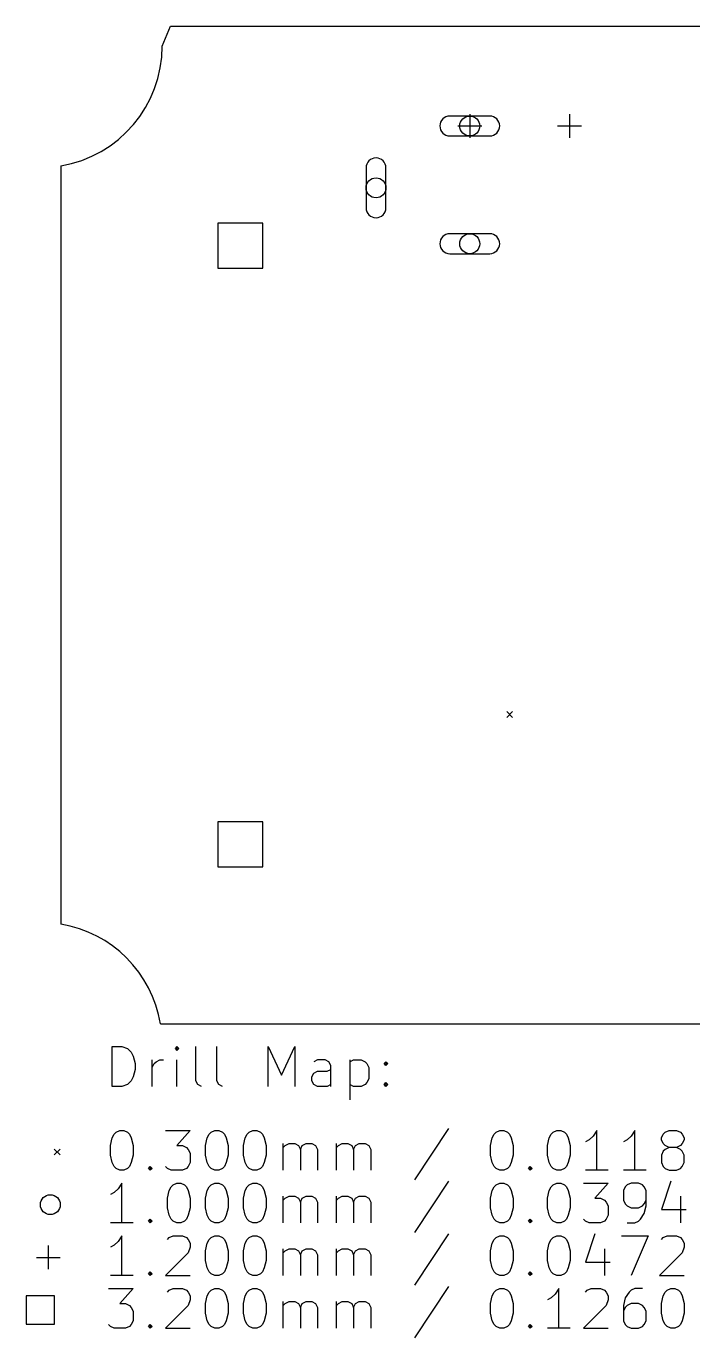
# Model space of a CAD drawing. Extents: x -25.7 to 40.5, y -65 to 1.
# Drawn here: x -25.7 to 7.7, y -64.7 to 1 of the extents above; entities that cross this region are included whole.
import ezdxf

# ---------------------------------------------------------------- set-up
doc = ezdxf.new("R2010")
doc.units = 0
doc.layers.add('BLACK', color=7, linetype='CONTINUOUS')

msp = doc.modelspace()

# ---------------------------------------------------------------- linework, layer by layer
at = {"layer": 'BLACK', "linetype": 'CONTINUOUS'}
for p, q in [((-18.917237, 0), (-18.5, 1)), ((-18.5, 1), (18.5, 1)), ((-2.5, -3.5), (-4.5, -3.5)), ((-3.5, -3.4), (-3.5, -4.6)), ((1.5, -3.4), (1.5, -4.6)), ((-4.5, -4.5), (-2.5, -4.5)), ((-4.1, -4), (-2.9, -4)), ((0.9, -4), (2.1, -4)), ((-24, -6), (-24.000004, -44)), ((-8.7, -6.1), (-8.7, -8.1)), ((-7.7, -8.1), (-7.7, -6.1)), ((-13.868618, -8.868618), (-16.131382, -8.868618)), ((-16.131382, -8.868618), (-16.131382, -11.131382)), ((-13.868618, -11.131382), (-13.868618, -8.868618)), ((-2.5, -9.4), (-4.5, -9.4)), ((-4.5, -10.4), (-2.5, -10.4)), ((-16.131382, -11.131382), (-13.868618, -11.131382)), ((-1.65, -33.35), (-1.35, -33.65)), ((-1.35, -33.35), (-1.65, -33.65)), ((-13.868618, -38.868618), (-16.131382, -38.868618)), ((-16.131382, -38.868618), (-16.131382, -41.131382)), ((-13.868618, -41.131382), (-13.868618, -38.868618)), ((-16.131382, -41.131382), (-13.868618, -41.131382)), ((-19, -49), (19, -49.000004)), ((-21.417235, -52.139842), (-21.417235, -50.139842)), ((-21.417235, -50.139842), (-20.941045, -50.139842)), ((-20.941045, -50.139842), (-20.65533, -50.23508)), ((-20.65533, -50.23508), (-20.464854, -50.425556)), ((-20.464854, -50.425556), (-20.369616, -50.616032)), ((-20.369616, -50.616032), (-20.274378, -50.996984)), ((-18.17914, -50.139842), (-18.274378, -50.23508)), ((-18.274378, -50.23508), (-18.17914, -50.330318)), ((-18.083902, -50.23508), (-18.17914, -50.139842)), ((-18.17914, -50.139842), (-18.17914, -50.330318)), ((-18.17914, -50.330318), (-18.083902, -50.23508)), ((-17.226759, -51.854127), (-17.226759, -50.139842)), ((-16.17914, -51.854127), (-16.17914, -50.139842)), ((-13.607711, -52.139842), (-13.607711, -50.139842)), ((-13.607711, -50.139842), (-12.941044, -51.568413)), ((-12.941044, -51.568413), (-12.274378, -50.139842)), ((-12.274378, -50.139842), (-12.274378, -52.139842)), ((-20.274378, -50.996984), (-20.274378, -51.282699)), ((-19.417235, -52.139842), (-19.417235, -50.806508)), ((-19.417235, -51.187461), (-19.321997, -50.996984)), ((-19.321997, -50.996984), (-19.226759, -50.901746)), ((-19.226759, -50.901746), (-19.036283, -50.806508)), ((-19.036283, -50.806508), (-18.845806, -50.806508)), ((-18.17914, -52.139842), (-18.17914, -50.806508)), ((-11.131521, -50.806508), (-11.321997, -50.901746)), ((-10.750568, -50.806508), (-11.131521, -50.806508)), ((-10.560092, -50.901746), (-10.750568, -50.806508)), ((-10.464854, -51.092223), (-10.560092, -50.901746)), ((-10.464854, -52.139842), (-10.464854, -51.092223)), ((-9.512473, -50.806508), (-9.512473, -52.806508)), ((-9.512473, -50.901746), (-9.321997, -50.806508)), ((-9.321997, -50.806508), (-8.941044, -50.806508)), ((-8.941044, -50.806508), (-8.750568, -50.901746)), ((-8.750568, -50.901746), (-8.65533, -50.996984)), ((-8.65533, -50.996984), (-8.560092, -51.187461)), ((-8.560092, -51.187461), (-8.560092, -51.758889)), ((-7.798187, -50.996984), (-7.702949, -50.901746)), ((-7.702949, -51.092223), (-7.798187, -50.996984)), ((-7.702949, -50.901746), (-7.607711, -50.996984)), ((-7.702949, -50.901746), (-7.702949, -51.092223)), ((-7.607711, -50.996984), (-7.702949, -51.092223)), ((-20.464854, -51.854127), (-20.65533, -52.044604)), ((-20.369616, -51.663651), (-20.464854, -51.854127)), ((-20.274378, -51.282699), (-20.369616, -51.663651)), ((-17.131521, -52.044604), (-17.226759, -51.854127)), ((-16.083902, -52.044604), (-16.17914, -51.854127)), ((-11.417235, -51.663651), (-11.321997, -51.473175)), ((-11.417235, -51.854127), (-11.417235, -51.663651)), ((-11.321997, -52.044604), (-11.417235, -51.854127)), ((-11.321997, -51.473175), (-11.131521, -51.377937)), ((-11.131521, -51.377937), (-10.65533, -51.377937)), ((-10.65533, -51.377937), (-10.464854, -51.282699)), ((-8.560092, -51.758889), (-8.65533, -51.949365)), ((-20.941045, -52.139842), (-21.417235, -52.139842)), ((-20.65533, -52.044604), (-20.941045, -52.139842)), ((-16.941045, -52.139842), (-17.131521, -52.044604)), ((-15.893426, -52.139842), (-16.083902, -52.044604)), ((-11.131521, -52.139842), (-11.321997, -52.044604)), ((-10.65533, -52.139842), (-11.131521, -52.139842)), ((-10.464854, -52.044604), (-10.65533, -52.139842)), ((-9.321997, -52.139842), (-9.512473, -52.044604)), ((-8.941044, -52.139842), (-9.321997, -52.139842)), ((-8.750568, -52.044604), (-8.941044, -52.139842)), ((-8.65533, -51.949365), (-8.750568, -52.044604)), ((-7.798187, -52.044604), (-7.702949, -51.949365)), ((-7.702949, -52.139842), (-7.798187, -52.044604)), ((-7.702949, -51.949365), (-7.607711, -52.044604)), ((-7.702949, -51.949365), (-7.702949, -52.139842)), ((-7.607711, -52.044604), (-7.702949, -52.139842)), ((-21.417235, -54.720794), (-21.321997, -54.530318)), ((-21.321997, -54.530318), (-21.226759, -54.43508)), ((-21.226759, -54.43508), (-21.036283, -54.339842)), ((-21.036283, -54.339842), (-20.845806, -54.339842)), ((-20.845806, -54.339842), (-20.65533, -54.43508)), ((-20.65533, -54.43508), (-20.560092, -54.530318)), ((-20.560092, -54.530318), (-20.464854, -54.720794)), ((-18.750568, -54.339842), (-17.512473, -54.339842)), ((-17.512473, -54.339842), (-18.17914, -55.101746)), ((-16.65533, -54.720794), (-16.560092, -54.530318)), ((-16.560092, -54.530318), (-16.464854, -54.43508)), ((-16.464854, -54.43508), (-16.274378, -54.339842)), ((-16.274378, -54.339842), (-16.083901, -54.339842)), ((-16.083901, -54.339842), (-15.893425, -54.43508)), ((-15.893425, -54.43508), (-15.798187, -54.530318)), ((-15.798187, -54.530318), (-15.702949, -54.720794)), ((-14.750568, -54.720794), (-14.65533, -54.530318)), ((-14.65533, -54.530318), (-14.560092, -54.43508)), ((-14.560092, -54.43508), (-14.369616, -54.339842)), ((-14.369616, -54.339842), (-14.179139, -54.339842)), ((-14.179139, -54.339842), (-13.988663, -54.43508)), ((-13.988663, -54.43508), (-13.893425, -54.530318)), ((-13.893425, -54.530318), (-13.798187, -54.720794)), ((-4.560091, -54.244604), (-6.274376, -56.816032)), ((-2.369614, -54.720794), (-2.274376, -54.530318)), ((-2.274376, -54.530318), (-2.179138, -54.43508)), ((-2.179138, -54.43508), (-1.988662, -54.339842)), ((-1.988662, -54.339842), (-1.798185, -54.339842)), ((-1.798185, -54.339842), (-1.607709, -54.43508)), ((-1.607709, -54.43508), (-1.512471, -54.530318)), ((-1.512471, -54.530318), (-1.417233, -54.720794)), ((0.487528, -54.720794), (0.582766, -54.530318)), ((0.582766, -54.530318), (0.678004, -54.43508)), ((0.678004, -54.43508), (0.86848, -54.339842)), ((0.86848, -54.339842), (1.058957, -54.339842)), ((1.058957, -54.339842), (1.249433, -54.43508)), ((1.249433, -54.43508), (1.344671, -54.530318)), ((1.344671, -54.530318), (1.439909, -54.720794)), ((2.86848, -54.339842), (2.678004, -54.625556)), ((2.86848, -56.339842), (2.86848, -54.339842)), ((4.773242, -54.339842), (4.582766, -54.625556)), ((4.773242, -56.339842), (4.773242, -54.339842)), ((6.106576, -54.720794), (6.201814, -54.530318)), ((6.201814, -54.530318), (6.297052, -54.43508)), ((6.297052, -54.43508), (6.487528, -54.339842)), ((6.487528, -54.339842), (6.868481, -54.339842)), ((6.868481, -54.339842), (7.058957, -54.43508)), ((7.058957, -54.43508), (7.154195, -54.530318)), ((7.154195, -54.530318), (7.249433, -54.720794)), ((-21.512473, -55.101746), (-21.417235, -54.720794)), ((-21.512473, -55.577937), (-21.512473, -55.101746)), ((-20.464854, -54.720794), (-20.369616, -55.101746)), ((-20.369616, -55.101746), (-20.369616, -55.577937)), ((-18.17914, -55.101746), (-17.893425, -55.101746)), ((-17.893425, -55.101746), (-17.702949, -55.196984)), ((-17.702949, -55.196984), (-17.607711, -55.292223)), ((-16.750568, -55.101746), (-16.65533, -54.720794)), ((-16.750568, -55.577937), (-16.750568, -55.101746)), ((-15.702949, -54.720794), (-15.607711, -55.101746)), ((-15.607711, -55.101746), (-15.607711, -55.577937)), ((-14.845806, -55.101746), (-14.750568, -54.720794)), ((-14.845806, -55.577937), (-14.845806, -55.101746)), ((-13.798187, -54.720794), (-13.702949, -55.101746)), ((-13.702949, -55.101746), (-13.702949, -55.577937)), ((-12.845806, -56.339842), (-12.845806, -55.006508)), ((-12.845806, -55.196984), (-12.750568, -55.101746)), ((-12.750568, -55.101746), (-12.560092, -55.006508)), ((-12.560092, -55.006508), (-12.274377, -55.006508)), ((-12.274377, -55.006508), (-12.083901, -55.101746)), ((-12.083901, -55.101746), (-11.988663, -55.292223)), ((-11.988663, -55.292223), (-11.893425, -55.101746)), ((-11.893425, -55.101746), (-11.702949, -55.006508)), ((-11.702949, -55.006508), (-11.417235, -55.006508)), ((-11.417235, -55.006508), (-11.226758, -55.101746)), ((-11.226758, -55.101746), (-11.13152, -55.292223)), ((-10.179139, -56.339842), (-10.179139, -55.006508)), ((-10.179139, -55.196984), (-10.083901, -55.101746)), ((-10.083901, -55.101746), (-9.893425, -55.006508)), ((-9.893425, -55.006508), (-9.60771, -55.006508)), ((-9.60771, -55.006508), (-9.417234, -55.101746)), ((-9.417234, -55.101746), (-9.321996, -55.292223)), ((-9.321996, -55.292223), (-9.226758, -55.101746)), ((-9.226758, -55.101746), (-9.036282, -55.006508)), ((-9.036282, -55.006508), (-8.750568, -55.006508)), ((-8.750568, -55.006508), (-8.560091, -55.101746)), ((-8.560091, -55.101746), (-8.464853, -55.292223)), ((-2.464852, -55.101746), (-2.369614, -54.720794)), ((-2.464852, -55.577937), (-2.464852, -55.101746)), ((-1.417233, -54.720794), (-1.321995, -55.101746)), ((-1.321995, -55.101746), (-1.321995, -55.577937)), ((0.39229, -55.101746), (0.487528, -54.720794)), ((0.39229, -55.577937), (0.39229, -55.101746)), ((1.439909, -54.720794), (1.535147, -55.101746)), ((1.535147, -55.101746), (1.535147, -55.577937)), ((2.487528, -54.816032), (2.297052, -54.91127)), ((2.678004, -54.625556), (2.487528, -54.816032)), ((4.39229, -54.816032), (4.201814, -54.91127)), ((4.582766, -54.625556), (4.39229, -54.816032)), ((6.106576, -54.816032), (6.106576, -54.720794)), ((6.201814, -55.006508), (6.106576, -54.816032)), ((6.297052, -55.101746), (6.201814, -55.006508)), ((6.487528, -55.196984), (6.297052, -55.101746)), ((6.487528, -55.196984), (6.297052, -55.292223)), ((6.868481, -55.196984), (6.487528, -55.196984)), ((7.058957, -55.101746), (6.868481, -55.196984)), ((7.058957, -55.292223), (6.868481, -55.196984)), ((7.154195, -55.006508), (7.058957, -55.101746)), ((7.249433, -54.816032), (7.154195, -55.006508)), ((7.249433, -54.720794), (7.249433, -54.816032)), ((-24.325004, -55.275004), (-24.025004, -55.575004)), ((-24.025004, -55.275004), (-24.325004, -55.575004)), ((-21.417235, -55.958889), (-21.512473, -55.577937)), ((-20.369616, -55.577937), (-20.464854, -55.958889)), ((-17.607711, -55.292223), (-17.512473, -55.482699)), ((-17.512473, -55.482699), (-17.512473, -55.958889)), ((-16.65533, -55.958889), (-16.750568, -55.577937)), ((-15.607711, -55.577937), (-15.702949, -55.958889)), ((-14.750568, -55.958889), (-14.845806, -55.577937)), ((-13.702949, -55.577937), (-13.798187, -55.958889)), ((-11.988663, -55.292223), (-11.988663, -56.339842)), ((-11.13152, -55.292223), (-11.13152, -56.339842)), ((-9.321996, -55.292223), (-9.321996, -56.339842)), ((-8.464853, -55.292223), (-8.464853, -56.339842)), ((-2.369614, -55.958889), (-2.464852, -55.577937)), ((-1.321995, -55.577937), (-1.417233, -55.958889)), ((0.487528, -55.958889), (0.39229, -55.577937)), ((1.535147, -55.577937), (1.439909, -55.958889)), ((6.201814, -55.387461), (6.106576, -55.577937)), ((6.106576, -55.577937), (6.106576, -55.958889)), ((6.297052, -55.292223), (6.201814, -55.387461)), ((7.154195, -55.387461), (7.058957, -55.292223)), ((7.249433, -55.577937), (7.154195, -55.387461)), ((7.249433, -55.958889), (7.249433, -55.577937)), ((-21.321997, -56.149365), (-21.417235, -55.958889)), ((-21.226759, -56.244604), (-21.321997, -56.149365)), ((-21.036283, -56.339842), (-21.226759, -56.244604)), ((-20.845806, -56.339842), (-21.036283, -56.339842)), ((-20.65533, -56.244604), (-20.845806, -56.339842)), ((-20.560092, -56.149365), (-20.65533, -56.244604)), ((-20.464854, -55.958889), (-20.560092, -56.149365)), ((-19.607711, -56.244604), (-19.512473, -56.149365)), ((-19.512473, -56.339842), (-19.607711, -56.244604)), ((-19.512473, -56.149365), (-19.417235, -56.244604)), ((-19.512473, -56.149365), (-19.512473, -56.339842)), ((-19.417235, -56.244604), (-19.512473, -56.339842)), ((-18.65533, -56.244604), (-18.750568, -56.149365)), ((-18.464854, -56.339842), (-18.65533, -56.244604)), ((-17.893425, -56.339842), (-18.464854, -56.339842)), ((-17.702949, -56.244604), (-17.893425, -56.339842)), ((-17.607711, -56.149365), (-17.702949, -56.244604)), ((-17.512473, -55.958889), (-17.607711, -56.149365)), ((-16.560092, -56.149365), (-16.65533, -55.958889)), ((-16.464854, -56.244604), (-16.560092, -56.149365)), ((-16.274378, -56.339842), (-16.464854, -56.244604)), ((-16.083901, -56.339842), (-16.274378, -56.339842)), ((-15.893425, -56.244604), (-16.083901, -56.339842)), ((-15.798187, -56.149365), (-15.893425, -56.244604)), ((-15.702949, -55.958889), (-15.798187, -56.149365)), ((-14.65533, -56.149365), (-14.750568, -55.958889)), ((-14.560092, -56.244604), (-14.65533, -56.149365)), ((-14.369616, -56.339842), (-14.560092, -56.244604)), ((-14.179139, -56.339842), (-14.369616, -56.339842)), ((-13.988663, -56.244604), (-14.179139, -56.339842)), ((-13.893425, -56.149365), (-13.988663, -56.244604)), ((-13.798187, -55.958889), (-13.893425, -56.149365)), ((-2.274376, -56.149365), (-2.369614, -55.958889)), ((-2.179138, -56.244604), (-2.274376, -56.149365)), ((-1.988662, -56.339842), (-2.179138, -56.244604)), ((-1.798185, -56.339842), (-1.988662, -56.339842)), ((-1.607709, -56.244604), (-1.798185, -56.339842)), ((-1.512471, -56.149365), (-1.607709, -56.244604)), ((-1.417233, -55.958889), (-1.512471, -56.149365)), ((-0.56009, -56.244604), (-0.464852, -56.149365)), ((-0.464852, -56.339842), (-0.56009, -56.244604)), ((-0.464852, -56.149365), (-0.369614, -56.244604)), ((-0.464852, -56.149365), (-0.464852, -56.339842)), ((-0.369614, -56.244604), (-0.464852, -56.339842)), ((0.582766, -56.149365), (0.487528, -55.958889)), ((0.678004, -56.244604), (0.582766, -56.149365)), ((0.86848, -56.339842), (0.678004, -56.244604)), ((1.058957, -56.339842), (0.86848, -56.339842)), ((1.249433, -56.244604), (1.058957, -56.339842)), ((1.344671, -56.149365), (1.249433, -56.244604)), ((1.439909, -55.958889), (1.344671, -56.149365)), ((3.439909, -56.339842), (2.297052, -56.339842)), ((5.344671, -56.339842), (4.201814, -56.339842)), ((6.106576, -55.958889), (6.201814, -56.149365)), ((6.201814, -56.149365), (6.297052, -56.244604)), ((6.297052, -56.244604), (6.487528, -56.339842)), ((6.487528, -56.339842), (6.868481, -56.339842)), ((6.868481, -56.339842), (7.058957, -56.244604)), ((7.058957, -56.244604), (7.154195, -56.149365)), ((7.154195, -56.149365), (7.249433, -55.958889)), ((-20.941045, -56.979842), (-21.131521, -57.265556)), ((-20.941045, -58.979842), (-20.941045, -56.979842)), ((-18.560092, -57.360794), (-18.464854, -57.170318)), ((-18.464854, -57.170318), (-18.369616, -57.07508)), ((-18.369616, -57.07508), (-18.17914, -56.979842)), ((-18.17914, -56.979842), (-17.988663, -56.979842)), ((-17.988663, -56.979842), (-17.798187, -57.07508)), ((-17.798187, -57.07508), (-17.702949, -57.170318)), ((-17.702949, -57.170318), (-17.607711, -57.360794)), ((-16.65533, -57.360794), (-16.560092, -57.170318)), ((-16.560092, -57.170318), (-16.464854, -57.07508)), ((-16.464854, -57.07508), (-16.274378, -56.979842)), ((-16.274378, -56.979842), (-16.083901, -56.979842)), ((-16.083901, -56.979842), (-15.893425, -57.07508)), ((-15.893425, -57.07508), (-15.798187, -57.170318)), ((-15.798187, -57.170318), (-15.702949, -57.360794)), ((-14.750568, -57.360794), (-14.65533, -57.170318)), ((-14.65533, -57.170318), (-14.560092, -57.07508)), ((-14.560092, -57.07508), (-14.369616, -56.979842)), ((-14.369616, -56.979842), (-14.179139, -56.979842)), ((-14.179139, -56.979842), (-13.988663, -57.07508)), ((-13.988663, -57.07508), (-13.893425, -57.170318)), ((-13.893425, -57.170318), (-13.798187, -57.360794)), ((-4.560091, -56.884604), (-6.274376, -59.456032)), ((-2.369614, -57.360794), (-2.274376, -57.170318)), ((-2.274376, -57.170318), (-2.179138, -57.07508)), ((-2.179138, -57.07508), (-1.988662, -56.979842)), ((-1.988662, -56.979842), (-1.798185, -56.979842)), ((-1.798185, -56.979842), (-1.607709, -57.07508)), ((-1.607709, -57.07508), (-1.512471, -57.170318)), ((-1.512471, -57.170318), (-1.417233, -57.360794)), ((0.487528, -57.360794), (0.582766, -57.170318)), ((0.582766, -57.170318), (0.678004, -57.07508)), ((0.678004, -57.07508), (0.86848, -56.979842)), ((0.86848, -56.979842), (1.058957, -56.979842)), ((1.058957, -56.979842), (1.249433, -57.07508)), ((1.249433, -57.07508), (1.344671, -57.170318)), ((1.344671, -57.170318), (1.439909, -57.360794)), ((2.201814, -56.979842), (3.439909, -56.979842)), ((3.439909, -56.979842), (2.773242, -57.741746)), ((4.297052, -57.170318), (4.201814, -57.360794)), ((4.39229, -57.07508), (4.297052, -57.170318)), ((4.582766, -56.979842), (4.39229, -57.07508)), ((4.963719, -56.979842), (4.582766, -56.979842)), ((5.154195, -57.07508), (4.963719, -56.979842)), ((5.249433, -57.170318), (5.154195, -57.07508)), ((5.344671, -57.360794), (5.249433, -57.170318)), ((6.582766, -56.884604), (6.106576, -58.313175)), ((-21.321997, -57.456032), (-21.512473, -57.55127)), ((-21.131521, -57.265556), (-21.321997, -57.456032)), ((-18.65533, -57.741746), (-18.560092, -57.360794)), ((-18.65533, -58.217937), (-18.65533, -57.741746)), ((-17.607711, -57.360794), (-17.512473, -57.741746)), ((-17.512473, -57.741746), (-17.512473, -58.217937)), ((-16.750568, -57.741746), (-16.65533, -57.360794)), ((-16.750568, -58.217937), (-16.750568, -57.741746)), ((-15.702949, -57.360794), (-15.607711, -57.741746)), ((-15.607711, -57.741746), (-15.607711, -58.217937)), ((-14.845806, -57.741746), (-14.750568, -57.360794)), ((-14.845806, -58.217937), (-14.845806, -57.741746)), ((-13.798187, -57.360794), (-13.702949, -57.741746)), ((-13.702949, -57.741746), (-13.702949, -58.217937)), ((-12.845806, -58.979842), (-12.845806, -57.646508)), ((-12.845806, -57.836984), (-12.750568, -57.741746)), ((-12.750568, -57.741746), (-12.560092, -57.646508)), ((-12.560092, -57.646508), (-12.274377, -57.646508)), ((-12.274377, -57.646508), (-12.083901, -57.741746)), ((-12.083901, -57.741746), (-11.988663, -57.932223)), ((-11.988663, -57.932223), (-11.893425, -57.741746)), ((-11.893425, -57.741746), (-11.702949, -57.646508)), ((-11.702949, -57.646508), (-11.417235, -57.646508)), ((-11.417235, -57.646508), (-11.226758, -57.741746)), ((-11.226758, -57.741746), (-11.13152, -57.932223)), ((-10.179139, -58.979842), (-10.179139, -57.646508)), ((-10.179139, -57.836984), (-10.083901, -57.741746)), ((-10.083901, -57.741746), (-9.893425, -57.646508)), ((-9.893425, -57.646508), (-9.60771, -57.646508)), ((-9.60771, -57.646508), (-9.417234, -57.741746)), ((-9.417234, -57.741746), (-9.321996, -57.932223)), ((-9.321996, -57.932223), (-9.226758, -57.741746)), ((-9.226758, -57.741746), (-9.036282, -57.646508)), ((-9.036282, -57.646508), (-8.750568, -57.646508)), ((-8.750568, -57.646508), (-8.560091, -57.741746)), ((-8.560091, -57.741746), (-8.464853, -57.932223)), ((-2.464852, -57.741746), (-2.369614, -57.360794)), ((-2.464852, -58.217937), (-2.464852, -57.741746)), ((-1.417233, -57.360794), (-1.321995, -57.741746)), ((-1.321995, -57.741746), (-1.321995, -58.217937)), ((0.39229, -57.741746), (0.487528, -57.360794)), ((0.39229, -58.217937), (0.39229, -57.741746)), ((1.439909, -57.360794), (1.535147, -57.741746)), ((1.535147, -57.741746), (1.535147, -58.217937)), ((2.773242, -57.741746), (3.058957, -57.741746)), ((3.058957, -57.741746), (3.249433, -57.836984)), ((3.249433, -57.836984), (3.344671, -57.932223)), ((4.201814, -57.360794), (4.201814, -57.836984)), ((4.201814, -57.836984), (4.297052, -58.027461)), ((5.249433, -58.027461), (5.344671, -57.836984)), ((5.344671, -58.122699), (5.344671, -57.360794)), ((7.058957, -57.646508), (7.058957, -58.979842)), ((-18.560092, -58.598889), (-18.65533, -58.217937)), ((-17.512473, -58.217937), (-17.607711, -58.598889)), ((-16.65533, -58.598889), (-16.750568, -58.217937)), ((-15.607711, -58.217937), (-15.702949, -58.598889)), ((-14.750568, -58.598889), (-14.845806, -58.217937)), ((-13.702949, -58.217937), (-13.798187, -58.598889)), ((-11.988663, -57.932223), (-11.988663, -58.979842)), ((-11.13152, -57.932223), (-11.13152, -58.979842)), ((-9.321996, -57.932223), (-9.321996, -58.979842)), ((-8.464853, -57.932223), (-8.464853, -58.979842)), ((-2.369614, -58.598889), (-2.464852, -58.217937)), ((-1.321995, -58.217937), (-1.417233, -58.598889)), ((0.487528, -58.598889), (0.39229, -58.217937)), ((1.535147, -58.217937), (1.439909, -58.598889)), ((3.344671, -57.932223), (3.439909, -58.122699)), ((3.439909, -58.122699), (3.439909, -58.598889)), ((4.297052, -58.027461), (4.39229, -58.122699)), ((4.39229, -58.122699), (4.582766, -58.217937)), ((4.582766, -58.217937), (4.963719, -58.217937)), ((4.963719, -58.217937), (5.154195, -58.122699)), ((5.058957, -58.789365), (5.249433, -58.503651)), ((5.154195, -58.122699), (5.249433, -58.027461)), ((5.249433, -58.503651), (5.344671, -58.122699)), ((6.106576, -58.313175), (7.344671, -58.313175)), ((-20.369616, -58.979842), (-21.512473, -58.979842)), ((-19.607711, -58.884604), (-19.512473, -58.789365)), ((-19.512473, -58.979842), (-19.607711, -58.884604)), ((-19.512473, -58.789365), (-19.417235, -58.884604)), ((-19.512473, -58.789365), (-19.512473, -58.979842)), ((-19.417235, -58.884604), (-19.512473, -58.979842)), ((-18.464854, -58.789365), (-18.560092, -58.598889)), ((-18.369616, -58.884604), (-18.464854, -58.789365)), ((-18.17914, -58.979842), (-18.369616, -58.884604)), ((-17.988663, -58.979842), (-18.17914, -58.979842)), ((-17.798187, -58.884604), (-17.988663, -58.979842)), ((-17.702949, -58.789365), (-17.798187, -58.884604)), ((-17.607711, -58.598889), (-17.702949, -58.789365)), ((-16.560092, -58.789365), (-16.65533, -58.598889)), ((-16.464854, -58.884604), (-16.560092, -58.789365)), ((-16.274378, -58.979842), (-16.464854, -58.884604)), ((-16.083901, -58.979842), (-16.274378, -58.979842)), ((-15.893425, -58.884604), (-16.083901, -58.979842)), ((-15.798187, -58.789365), (-15.893425, -58.884604)), ((-15.702949, -58.598889), (-15.798187, -58.789365)), ((-14.65533, -58.789365), (-14.750568, -58.598889)), ((-14.560092, -58.884604), (-14.65533, -58.789365)), ((-14.369616, -58.979842), (-14.560092, -58.884604)), ((-14.179139, -58.979842), (-14.369616, -58.979842)), ((-13.988663, -58.884604), (-14.179139, -58.979842)), ((-13.893425, -58.789365), (-13.988663, -58.884604)), ((-13.798187, -58.598889), (-13.893425, -58.789365)), ((-2.274376, -58.789365), (-2.369614, -58.598889)), ((-2.179138, -58.884604), (-2.274376, -58.789365)), ((-1.988662, -58.979842), (-2.179138, -58.884604)), ((-1.798185, -58.979842), (-1.988662, -58.979842)), ((-1.607709, -58.884604), (-1.798185, -58.979842)), ((-1.512471, -58.789365), (-1.607709, -58.884604)), ((-1.417233, -58.598889), (-1.512471, -58.789365)), ((-0.56009, -58.884604), (-0.464852, -58.789365)), ((-0.464852, -58.979842), (-0.56009, -58.884604)), ((-0.464852, -58.789365), (-0.369614, -58.884604)), ((-0.464852, -58.789365), (-0.464852, -58.979842)), ((-0.369614, -58.884604), (-0.464852, -58.979842)), ((0.582766, -58.789365), (0.487528, -58.598889)), ((0.678004, -58.884604), (0.582766, -58.789365)), ((0.86848, -58.979842), (0.678004, -58.884604)), ((1.058957, -58.979842), (0.86848, -58.979842)), ((1.249433, -58.884604), (1.058957, -58.979842)), ((1.344671, -58.789365), (1.249433, -58.884604)), ((1.439909, -58.598889), (1.344671, -58.789365)), ((2.297052, -58.884604), (2.201814, -58.789365)), ((2.487528, -58.979842), (2.297052, -58.884604)), ((3.058957, -58.979842), (2.487528, -58.979842)), ((3.249433, -58.884604), (3.058957, -58.979842)), ((3.344671, -58.789365), (3.249433, -58.884604)), ((3.439909, -58.598889), (3.344671, -58.789365)), ((4.39229, -58.979842), (4.773242, -58.979842)), ((4.773242, -58.979842), (4.963719, -58.884604)), ((4.963719, -58.884604), (5.058957, -58.789365)), ((-20.941045, -59.619842), (-21.131521, -59.905556)), ((-20.941045, -61.619842), (-20.941045, -59.619842)), ((-18.65533, -59.810318), (-18.560092, -59.71508)), ((-18.560092, -59.71508), (-18.369616, -59.619842)), ((-18.369616, -59.619842), (-17.893425, -59.619842)), ((-17.893425, -59.619842), (-17.702949, -59.71508)), ((-17.702949, -59.71508), (-17.607711, -59.810318)), ((-17.607711, -59.810318), (-17.512473, -60.000794)), ((-16.65533, -60.000794), (-16.560092, -59.810318)), ((-16.560092, -59.810318), (-16.464854, -59.71508)), ((-16.464854, -59.71508), (-16.274378, -59.619842)), ((-16.274378, -59.619842), (-16.083901, -59.619842)), ((-16.083901, -59.619842), (-15.893425, -59.71508)), ((-15.893425, -59.71508), (-15.798187, -59.810318)), ((-15.798187, -59.810318), (-15.702949, -60.000794)), ((-14.750568, -60.000794), (-14.65533, -59.810318)), ((-14.65533, -59.810318), (-14.560092, -59.71508)), ((-14.560092, -59.71508), (-14.369616, -59.619842)), ((-14.369616, -59.619842), (-14.179139, -59.619842)), ((-14.179139, -59.619842), (-13.988663, -59.71508)), ((-13.988663, -59.71508), (-13.893425, -59.810318)), ((-13.893425, -59.810318), (-13.798187, -60.000794)), ((-4.560091, -59.524604), (-6.274376, -62.096032)), ((-2.369614, -60.000794), (-2.274376, -59.810318)), ((-2.274376, -59.810318), (-2.179138, -59.71508)), ((-2.179138, -59.71508), (-1.988662, -59.619842)), ((-1.988662, -59.619842), (-1.798185, -59.619842)), ((-1.798185, -59.619842), (-1.607709, -59.71508)), ((-1.607709, -59.71508), (-1.512471, -59.810318)), ((-1.512471, -59.810318), (-1.417233, -60.000794)), ((0.487528, -60.000794), (0.582766, -59.810318)), ((0.582766, -59.810318), (0.678004, -59.71508)), ((0.678004, -59.71508), (0.86848, -59.619842)), ((0.86848, -59.619842), (1.058957, -59.619842)), ((1.058957, -59.619842), (1.249433, -59.71508)), ((1.249433, -59.71508), (1.344671, -59.810318)), ((1.344671, -59.810318), (1.439909, -60.000794)), ((2.773242, -59.524604), (2.297052, -60.953175)), ((4.106576, -59.619842), (5.439909, -59.619842)), ((5.439909, -59.619842), (4.582766, -61.619842)), ((6.106576, -59.810318), (6.201814, -59.71508)), ((6.201814, -59.71508), (6.39229, -59.619842)), ((6.39229, -59.619842), (6.868481, -59.619842)), ((6.868481, -59.619842), (7.058957, -59.71508)), ((7.058957, -59.71508), (7.154195, -59.810318)), ((7.154195, -59.810318), (7.249433, -60.000794)), ((-24.625004, -60.105004), (-24.625004, -61.305004)), ((-21.321997, -60.096032), (-21.512473, -60.19127)), ((-21.131521, -59.905556), (-21.321997, -60.096032)), ((-17.607711, -60.476984), (-18.750568, -61.619842)), ((-17.512473, -60.19127), (-17.607711, -60.476984)), ((-17.512473, -60.000794), (-17.512473, -60.19127)), ((-16.750568, -60.381746), (-16.65533, -60.000794)), ((-16.750568, -60.857937), (-16.750568, -60.381746)), ((-15.702949, -60.000794), (-15.607711, -60.381746)), ((-15.607711, -60.381746), (-15.607711, -60.857937)), ((-14.845806, -60.381746), (-14.750568, -60.000794)), ((-14.845806, -60.857937), (-14.845806, -60.381746)), ((-13.798187, -60.000794), (-13.702949, -60.381746)), ((-13.702949, -60.381746), (-13.702949, -60.857937)), ((-12.845806, -61.619842), (-12.845806, -60.286508)), ((-12.845806, -60.476984), (-12.750568, -60.381746)), ((-12.750568, -60.381746), (-12.560092, -60.286508)), ((-12.560092, -60.286508), (-12.274377, -60.286508)), ((-12.274377, -60.286508), (-12.083901, -60.381746)), ((-12.083901, -60.381746), (-11.988663, -60.572223)), ((-11.988663, -60.572223), (-11.893425, -60.381746)), ((-11.893425, -60.381746), (-11.702949, -60.286508)), ((-11.702949, -60.286508), (-11.417235, -60.286508)), ((-11.417235, -60.286508), (-11.226758, -60.381746)), ((-11.226758, -60.381746), (-11.13152, -60.572223)), ((-10.179139, -61.619842), (-10.179139, -60.286508)), ((-10.179139, -60.476984), (-10.083901, -60.381746)), ((-10.083901, -60.381746), (-9.893425, -60.286508)), ((-9.893425, -60.286508), (-9.60771, -60.286508)), ((-9.60771, -60.286508), (-9.417234, -60.381746)), ((-9.417234, -60.381746), (-9.321996, -60.572223)), ((-9.321996, -60.572223), (-9.226758, -60.381746)), ((-9.226758, -60.381746), (-9.036282, -60.286508)), ((-9.036282, -60.286508), (-8.750568, -60.286508)), ((-8.750568, -60.286508), (-8.560091, -60.381746)), ((-8.560091, -60.381746), (-8.464853, -60.572223)), ((-2.464852, -60.381746), (-2.369614, -60.000794)), ((-2.464852, -60.857937), (-2.464852, -60.381746)), ((-1.417233, -60.000794), (-1.321995, -60.381746)), ((-1.321995, -60.381746), (-1.321995, -60.857937)), ((0.39229, -60.381746), (0.487528, -60.000794)), ((0.39229, -60.857937), (0.39229, -60.381746)), ((1.439909, -60.000794), (1.535147, -60.381746)), ((1.535147, -60.381746), (1.535147, -60.857937)), ((3.249433, -60.286508), (3.249433, -61.619842)), ((7.154195, -60.476984), (6.011338, -61.619842)), ((7.249433, -60.19127), (7.154195, -60.476984)), ((7.249433, -60.000794), (7.249433, -60.19127)), ((-25.225004, -60.705004), (-24.025004, -60.705004)), ((-16.65533, -61.238889), (-16.750568, -60.857937)), ((-15.607711, -60.857937), (-15.702949, -61.238889)), ((-14.750568, -61.238889), (-14.845806, -60.857937)), ((-13.702949, -60.857937), (-13.798187, -61.238889)), ((-11.988663, -60.572223), (-11.988663, -61.619842)), ((-11.13152, -60.572223), (-11.13152, -61.619842)), ((-9.321996, -60.572223), (-9.321996, -61.619842)), ((-8.464853, -60.572223), (-8.464853, -61.619842)), ((-2.369614, -61.238889), (-2.464852, -60.857937)), ((-1.321995, -60.857937), (-1.417233, -61.238889)), ((0.487528, -61.238889), (0.39229, -60.857937)), ((1.535147, -60.857937), (1.439909, -61.238889)), ((2.297052, -60.953175), (3.535147, -60.953175)), ((-20.369616, -61.619842), (-21.512473, -61.619842)), ((-19.607711, -61.524604), (-19.512473, -61.429365)), ((-19.512473, -61.619842), (-19.607711, -61.524604)), ((-19.512473, -61.429365), (-19.417235, -61.524604)), ((-19.512473, -61.429365), (-19.512473, -61.619842)), ((-19.417235, -61.524604), (-19.512473, -61.619842)), ((-18.750568, -61.619842), (-17.512473, -61.619842)), ((-16.560092, -61.429365), (-16.65533, -61.238889)), ((-16.464854, -61.524604), (-16.560092, -61.429365)), ((-16.274378, -61.619842), (-16.464854, -61.524604)), ((-16.083901, -61.619842), (-16.274378, -61.619842)), ((-15.893425, -61.524604), (-16.083901, -61.619842)), ((-15.798187, -61.429365), (-15.893425, -61.524604)), ((-15.702949, -61.238889), (-15.798187, -61.429365)), ((-14.65533, -61.429365), (-14.750568, -61.238889)), ((-14.560092, -61.524604), (-14.65533, -61.429365)), ((-14.369616, -61.619842), (-14.560092, -61.524604)), ((-14.179139, -61.619842), (-14.369616, -61.619842)), ((-13.988663, -61.524604), (-14.179139, -61.619842)), ((-13.893425, -61.429365), (-13.988663, -61.524604)), ((-13.798187, -61.238889), (-13.893425, -61.429365)), ((-2.274376, -61.429365), (-2.369614, -61.238889)), ((-2.179138, -61.524604), (-2.274376, -61.429365)), ((-1.988662, -61.619842), (-2.179138, -61.524604)), ((-1.798185, -61.619842), (-1.988662, -61.619842)), ((-1.607709, -61.524604), (-1.798185, -61.619842)), ((-1.512471, -61.429365), (-1.607709, -61.524604)), ((-1.417233, -61.238889), (-1.512471, -61.429365)), ((-0.56009, -61.524604), (-0.464852, -61.429365)), ((-0.464852, -61.619842), (-0.56009, -61.524604)), ((-0.464852, -61.429365), (-0.369614, -61.524604)), ((-0.464852, -61.429365), (-0.464852, -61.619842)), ((-0.369614, -61.524604), (-0.464852, -61.619842)), ((0.582766, -61.429365), (0.487528, -61.238889)), ((0.678004, -61.524604), (0.582766, -61.429365)), ((0.86848, -61.619842), (0.678004, -61.524604)), ((1.058957, -61.619842), (0.86848, -61.619842)), ((1.249433, -61.524604), (1.058957, -61.619842)), ((1.344671, -61.429365), (1.249433, -61.524604)), ((1.439909, -61.238889), (1.344671, -61.429365)), ((6.011338, -61.619842), (7.249433, -61.619842)), ((-21.607711, -62.259842), (-20.369616, -62.259842)), ((-20.369616, -62.259842), (-21.036283, -63.021746)), ((-18.65533, -62.450318), (-18.560092, -62.35508)), ((-18.560092, -62.35508), (-18.369616, -62.259842)), ((-18.369616, -62.259842), (-17.893425, -62.259842)), ((-17.893425, -62.259842), (-17.702949, -62.35508)), ((-17.702949, -62.35508), (-17.607711, -62.450318)), ((-16.560092, -62.450318), (-16.464854, -62.35508)), ((-16.464854, -62.35508), (-16.274378, -62.259842)), ((-16.274378, -62.259842), (-16.083901, -62.259842)), ((-16.083901, -62.259842), (-15.893425, -62.35508)), ((-15.893425, -62.35508), (-15.798187, -62.450318)), ((-14.65533, -62.450318), (-14.560092, -62.35508)), ((-14.560092, -62.35508), (-14.369616, -62.259842)), ((-14.369616, -62.259842), (-14.179139, -62.259842)), ((-14.179139, -62.259842), (-13.988663, -62.35508)), ((-13.988663, -62.35508), (-13.893425, -62.450318)), ((-4.560091, -62.164604), (-6.274376, -64.736032)), ((-2.274376, -62.450318), (-2.179138, -62.35508)), ((-2.179138, -62.35508), (-1.988662, -62.259842)), ((-1.988662, -62.259842), (-1.798185, -62.259842)), ((-1.798185, -62.259842), (-1.607709, -62.35508)), ((-1.607709, -62.35508), (-1.512471, -62.450318)), ((0.963718, -62.259842), (0.773242, -62.545556)), ((0.963718, -64.259842), (0.963718, -62.259842)), ((2.297052, -62.450318), (2.39229, -62.35508)), ((2.39229, -62.35508), (2.582766, -62.259842)), ((2.582766, -62.259842), (3.058957, -62.259842)), ((3.058957, -62.259842), (3.249433, -62.35508)), ((3.249433, -62.35508), (3.344671, -62.450318)), ((4.582766, -62.35508), (4.487528, -62.450318)), ((4.773242, -62.259842), (4.582766, -62.35508)), ((5.154195, -62.259842), (4.773242, -62.259842)), ((6.297052, -62.450318), (6.39229, -62.35508)), ((6.39229, -62.35508), (6.582766, -62.259842)), ((6.582766, -62.259842), (6.773243, -62.259842)), ((6.773243, -62.259842), (6.963719, -62.35508)), ((6.963719, -62.35508), (7.058957, -62.450318)), ((-24.31789, -62.63789), (-25.732118, -62.63789)), ((-25.732118, -62.63789), (-25.732118, -64.052118)), ((-24.31789, -64.052118), (-24.31789, -62.63789)), ((-21.036283, -63.021746), (-20.750568, -63.021746)), ((-20.750568, -63.021746), (-20.560092, -63.116984)), ((-17.607711, -62.450318), (-17.512473, -62.640794)), ((-17.512473, -62.83127), (-17.607711, -63.116984)), ((-17.512473, -62.640794), (-17.512473, -62.83127)), ((-16.750568, -63.021746), (-16.65533, -62.640794)), ((-16.750568, -63.497937), (-16.750568, -63.021746)), ((-16.65533, -62.640794), (-16.560092, -62.450318)), ((-15.798187, -62.450318), (-15.702949, -62.640794)), ((-15.702949, -62.640794), (-15.607711, -63.021746)), ((-15.607711, -63.021746), (-15.607711, -63.497937)), ((-14.845806, -63.021746), (-14.750568, -62.640794)), ((-14.845806, -63.497937), (-14.845806, -63.021746)), ((-14.750568, -62.640794), (-14.65533, -62.450318)), ((-13.893425, -62.450318), (-13.798187, -62.640794)), ((-13.798187, -62.640794), (-13.702949, -63.021746)), ((-13.702949, -63.021746), (-13.702949, -63.497937)), ((-12.845806, -64.259842), (-12.845806, -62.926508)), ((-12.845806, -63.116984), (-12.750568, -63.021746)), ((-12.750568, -63.021746), (-12.560092, -62.926508)), ((-12.560092, -62.926508), (-12.274377, -62.926508)), ((-12.274377, -62.926508), (-12.083901, -63.021746)), ((-12.083901, -63.021746), (-11.988663, -63.212223)), ((-11.988663, -63.212223), (-11.893425, -63.021746)), ((-11.893425, -63.021746), (-11.702949, -62.926508)), ((-11.702949, -62.926508), (-11.417235, -62.926508)), ((-11.417235, -62.926508), (-11.226758, -63.021746)), ((-11.226758, -63.021746), (-11.13152, -63.212223)), ((-10.179139, -64.259842), (-10.179139, -62.926508)), ((-10.179139, -63.116984), (-10.083901, -63.021746)), ((-10.083901, -63.021746), (-9.893425, -62.926508)), ((-9.893425, -62.926508), (-9.60771, -62.926508)), ((-9.60771, -62.926508), (-9.417234, -63.021746)), ((-9.417234, -63.021746), (-9.321996, -63.212223)), ((-9.321996, -63.212223), (-9.226758, -63.021746)), ((-9.226758, -63.021746), (-9.036282, -62.926508)), ((-9.036282, -62.926508), (-8.750568, -62.926508)), ((-8.750568, -62.926508), (-8.560091, -63.021746)), ((-8.560091, -63.021746), (-8.464853, -63.212223)), ((-2.464852, -63.021746), (-2.369614, -62.640794)), ((-2.464852, -63.497937), (-2.464852, -63.021746)), ((-2.369614, -62.640794), (-2.274376, -62.450318)), ((-1.512471, -62.450318), (-1.417233, -62.640794)), ((-1.417233, -62.640794), (-1.321995, -63.021746)), ((-1.321995, -63.021746), (-1.321995, -63.497937)), ((0.582766, -62.736032), (0.39229, -62.83127)), ((0.773242, -62.545556), (0.582766, -62.736032)), ((3.344671, -62.450318), (3.439909, -62.640794)), ((3.439909, -62.83127), (3.344671, -63.116984)), ((3.439909, -62.640794), (3.439909, -62.83127)), ((4.297052, -62.736032), (4.201814, -63.116984)), ((4.487528, -62.450318), (4.297052, -62.736032)), ((4.582766, -63.021746), (4.39229, -63.116984)), ((4.963719, -63.021746), (4.582766, -63.021746)), ((5.154195, -63.116984), (4.963719, -63.021746)), ((6.106576, -63.021746), (6.201814, -62.640794)), ((6.106576, -63.497937), (6.106576, -63.021746)), ((6.201814, -62.640794), (6.297052, -62.450318)), ((7.058957, -62.450318), (7.154195, -62.640794)), ((7.154195, -62.640794), (7.249433, -63.021746)), ((7.249433, -63.021746), (7.249433, -63.497937)), ((-20.560092, -63.116984), (-20.464854, -63.212223)), ((-20.464854, -63.212223), (-20.369616, -63.402699)), ((-20.369616, -63.402699), (-20.369616, -63.878889)), ((-17.607711, -63.116984), (-18.750568, -64.259842)), ((-16.65533, -63.878889), (-16.750568, -63.497937)), ((-15.607711, -63.497937), (-15.702949, -63.878889)), ((-14.750568, -63.878889), (-14.845806, -63.497937)), ((-13.702949, -63.497937), (-13.798187, -63.878889)), ((-11.988663, -63.212223), (-11.988663, -64.259842)), ((-11.13152, -63.212223), (-11.13152, -64.259842)), ((-9.321996, -63.212223), (-9.321996, -64.259842)), ((-8.464853, -63.212223), (-8.464853, -64.259842)), ((-2.369614, -63.878889), (-2.464852, -63.497937)), ((-1.321995, -63.497937), (-1.417233, -63.878889)), ((3.344671, -63.116984), (2.201814, -64.259842)), ((4.201814, -63.116984), (4.201814, -63.878889)), ((4.297052, -63.212223), (4.201814, -63.402699)), ((4.39229, -63.116984), (4.297052, -63.212223)), ((5.249433, -63.212223), (5.154195, -63.116984)), ((5.344671, -63.402699), (5.249433, -63.212223)), ((5.344671, -63.878889), (5.344671, -63.402699)), ((6.201814, -63.878889), (6.106576, -63.497937)), ((7.249433, -63.497937), (7.154195, -63.878889)), ((-25.732118, -64.052118), (-24.31789, -64.052118)), ((-21.512473, -64.164604), (-21.607711, -64.069365)), ((-21.321997, -64.259842), (-21.512473, -64.164604)), ((-20.750568, -64.259842), (-21.321997, -64.259842)), ((-20.560092, -64.164604), (-20.750568, -64.259842)), ((-20.464854, -64.069365), (-20.560092, -64.164604)), ((-20.369616, -63.878889), (-20.464854, -64.069365)), ((-19.607711, -64.164604), (-19.512473, -64.069365)), ((-19.512473, -64.259842), (-19.607711, -64.164604)), ((-19.512473, -64.069365), (-19.417235, -64.164604)), ((-19.512473, -64.069365), (-19.512473, -64.259842)), ((-19.417235, -64.164604), (-19.512473, -64.259842)), ((-18.750568, -64.259842), (-17.512473, -64.259842)), ((-16.560092, -64.069365), (-16.65533, -63.878889)), ((-16.464854, -64.164604), (-16.560092, -64.069365)), ((-16.274378, -64.259842), (-16.464854, -64.164604)), ((-16.083901, -64.259842), (-16.274378, -64.259842)), ((-15.893425, -64.164604), (-16.083901, -64.259842)), ((-15.798187, -64.069365), (-15.893425, -64.164604)), ((-15.702949, -63.878889), (-15.798187, -64.069365)), ((-14.65533, -64.069365), (-14.750568, -63.878889)), ((-14.560092, -64.164604), (-14.65533, -64.069365)), ((-14.369616, -64.259842), (-14.560092, -64.164604)), ((-14.179139, -64.259842), (-14.369616, -64.259842)), ((-13.988663, -64.164604), (-14.179139, -64.259842)), ((-13.893425, -64.069365), (-13.988663, -64.164604)), ((-13.798187, -63.878889), (-13.893425, -64.069365)), ((-2.274376, -64.069365), (-2.369614, -63.878889)), ((-2.179138, -64.164604), (-2.274376, -64.069365)), ((-1.988662, -64.259842), (-2.179138, -64.164604)), ((-1.798185, -64.259842), (-1.988662, -64.259842)), ((-1.607709, -64.164604), (-1.798185, -64.259842)), ((-1.512471, -64.069365), (-1.607709, -64.164604)), ((-1.417233, -63.878889), (-1.512471, -64.069365)), ((-0.56009, -64.164604), (-0.464852, -64.069365)), ((-0.464852, -64.259842), (-0.56009, -64.164604)), ((-0.464852, -64.069365), (-0.369614, -64.164604)), ((-0.464852, -64.069365), (-0.464852, -64.259842)), ((-0.369614, -64.164604), (-0.464852, -64.259842)), ((1.535147, -64.259842), (0.39229, -64.259842)), ((2.201814, -64.259842), (3.439909, -64.259842)), ((4.201814, -63.878889), (4.297052, -64.069365)), ((4.297052, -64.069365), (4.39229, -64.164604)), ((4.39229, -64.164604), (4.582766, -64.259842)), ((4.582766, -64.259842), (4.963719, -64.259842)), ((4.963719, -64.259842), (5.154195, -64.164604)), ((5.154195, -64.164604), (5.249433, -64.069365)), ((5.249433, -64.069365), (5.344671, -63.878889)), ((6.297052, -64.069365), (6.201814, -63.878889)), ((6.39229, -64.164604), (6.297052, -64.069365)), ((6.582766, -64.259842), (6.39229, -64.164604)), ((6.773243, -64.259842), (6.582766, -64.259842)), ((6.963719, -64.164604), (6.773243, -64.259842)), ((7.058957, -64.069365), (6.963719, -64.164604)), ((7.154195, -63.878889), (7.058957, -64.069365))]:
    msp.add_line(p, q, dxfattribs=at)
at = {"layer": 'BLACK'}
for centre in [(-3.5, -4), (-8.2, -7.1), (-3.5, -9.9), (-24.525004, -58.065004)]:
    msp.add_circle(centre, 0.5, dxfattribs=at)
for centre, radius, start, end in [((-24.999999, 0), 6.082762, -80.53768708, 0), ((-4.5, -4), 0.5, 90, 270), ((-2.5, -4), 0.5, 270, 450), ((-8.2, -6.1), 0.5, 360, 540), ((-8.2, -8.1), 0.5, 180, 360), ((-4.5, -9.9), 0.5, 90, 270), ((-2.5, -9.9), 0.5, 270, 450), ((-24.999998, -49.999998), 6.08276, 9.46230672, 80.53769328)]:
    msp.add_arc(centre, radius, start, end, dxfattribs=at)

doc.saveas('drawing.dxf')
